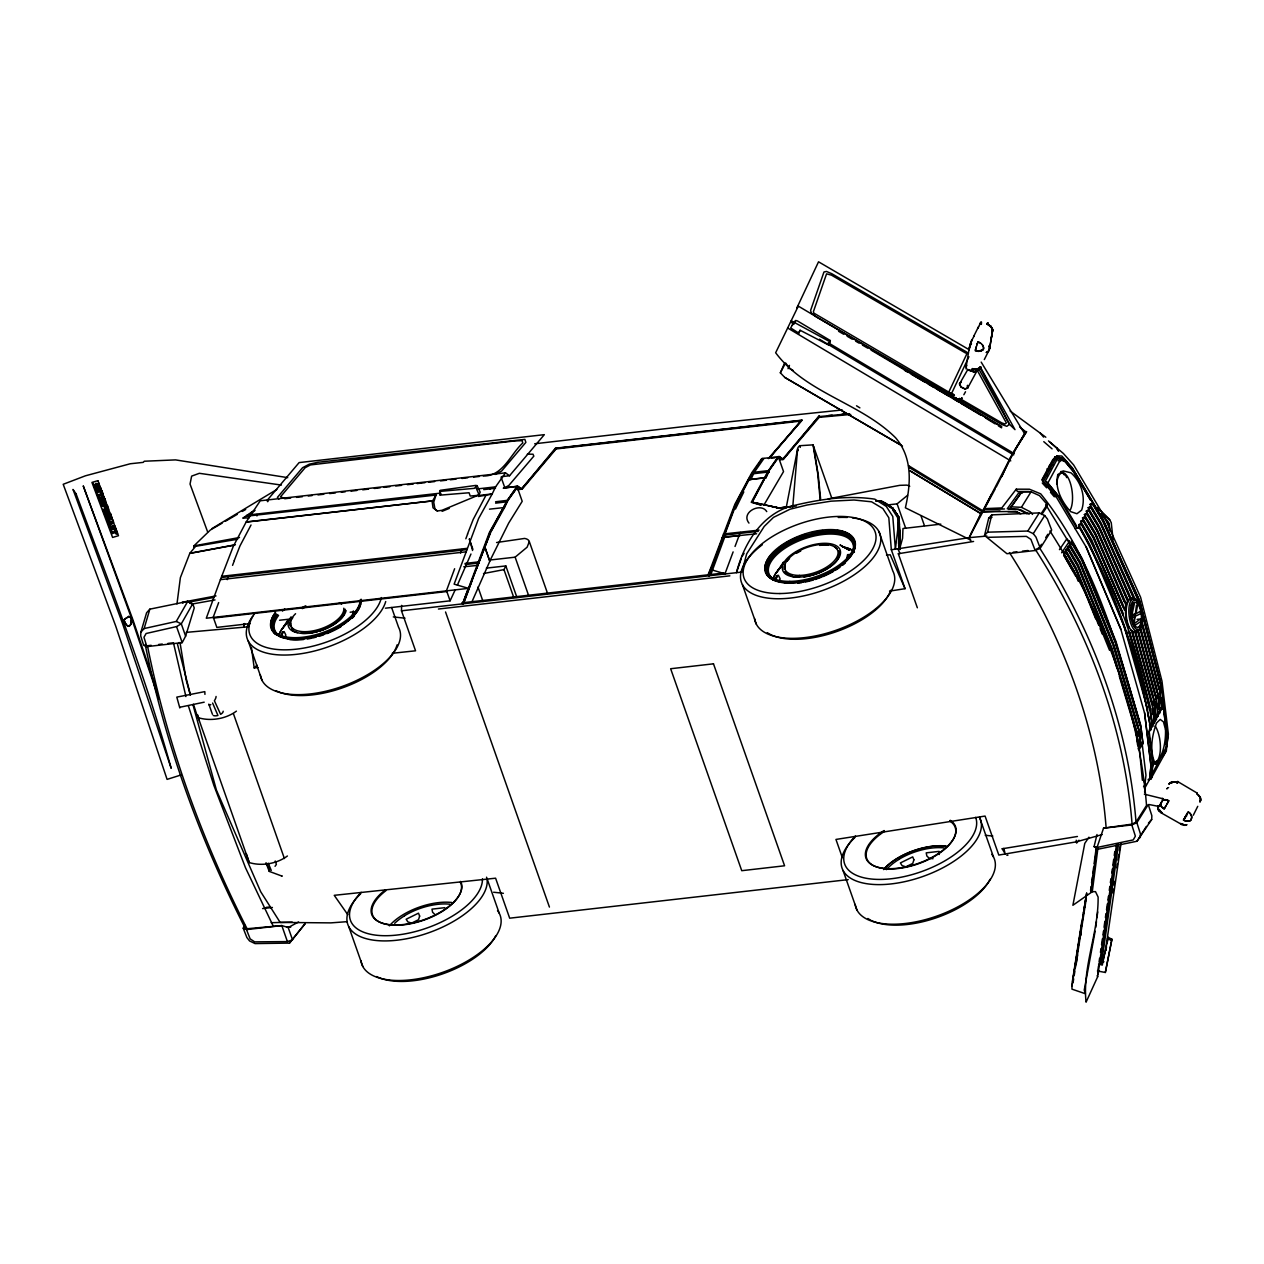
<?xml version="1.0" encoding="UTF-8"?>
<svg xmlns="http://www.w3.org/2000/svg" width="1264" height="1264" viewBox="0 0 1264 1264"><rect width="100%" height="100%" fill="white"/><g stroke="black" fill="none" stroke-linecap="round" stroke-linejoin="round"><path stroke-width="1.5" d="M988.069 323.947L987.895 322.968L988.053 324.311M898.593 545.4L899.731 537.8L899.083 517.497L892.621 508.081L881.529 501.16L875.889 500.781M99.714 486.103L99.698 487.082L94.863 488.283L94.389 487.051L96.364 486.561L93.899 485.771L93.394 483.401M93.899 485.771L93.915 484.791M94.389 487.051L94.405 486.071M94.863 488.283L94.863 487.304M101.389 490.511L101.373 491.475L96.522 492.676L95.274 488.362M93.378 484.381L96.001 485.139L96.032 483.18M98.134 489.974L97.17 491.19L96.38 488.094M96.364 486.561L96.364 485.581M96.522 492.676L96.538 491.712M97.028 484.507L97.281 487.683L97.344 485.092L98.94 485.044L99.698 487.082M97.17 491.19L97.028 488.789M97.233 483.796L98.355 484.08L97.281 486.34C97.644 481.126 96.238 485.961 95.084 484.633M103.158 495.172L101.957 496.436L101.483 495.188L97.834 496.104L97.375 493.892M97.407 488.062L98.118 490.953M97.834 496.104L97.834 495.125M99.888 489.531L99.113 490.701L98.418 486.845M104.833 498.569L104.817 500.528L99.967 501.729L99.493 500.497L101.468 500.007L99.003 499.217L98.513 495.883M99.872 490.511L99.113 487.477M98.955 483.085L98.94 485.044L96.601 485.897L97.107 485.25M99.003 499.217L99.034 497.258M99.113 490.701L99.113 489.721M99.493 500.497L99.508 499.517M99.967 501.729L99.982 500.749M101.373 491.475L100.14 487.225M97.36 494.872L101.009 493.971L100.551 491.743M101.009 493.971L101.041 492.012M104.817 500.528C105.054 493.703 98.671 501.002 101.136 496.626M101.468 500.007L101.452 497.953M103.142 496.152L101.752 491.443M101.957 496.436L101.957 495.456M102.194 498.285L102.384 501.129L102.147 498.806L104.043 498.49L104.059 496.531M108.435 508.033L108.404 509.992L103.553 511.193L103.111 508.997M102.131 498.932L103.364 499.533L103.395 497.589M103.553 511.193L103.569 510.214M104.659 506.896L104.896 509.518L103.095 509.961M104.896 509.518L104.912 508.539M109.083 518.746L106.144 518.003L105.734 514.89M106.982 507.054L106.95 509.013L105.876 509.281L105.907 507.322M106.144 518.003L106.176 516.044M112.022 517.482L111.99 519.425L107.14 520.626L106.729 517.529M107.14 520.626L107.156 519.646M107.472 511.462L107.503 509.518C108.925 513.642 110.853 516.992 106.381 513.295M113.397 521.116L113.381 523.075L109.099 525.761L107.487 519.504M107.661 506.011L108.404 509.992M107.946 522.743L107.961 521.763M111.99 519.425L111.564 518.287L108.309 517.466L108.341 515.507M108.625 524.513L108.625 523.533M109.099 525.761L109.099 524.781M115.593 527.894L115.577 528.873L110.726 530.074L110.268 528.858L112.227 528.368L109.778 527.562L109.257 525.208M106.713 519.488L109.368 518.825L109.383 517.845M109.778 527.562L109.794 526.598M110.268 528.858L110.268 527.878M110.995 516.802L110.584 513.69L110.995 516.802L108.309 517.466M110.726 530.074L110.742 529.095M111.564 518.287L111.58 516.328M115.703 531.638L115.688 532.602L112.038 533.519L111.58 531.307M110.6 522.727L110.3 523.596L111.88 521.59M112.038 533.519L112.054 532.539M112.196 527.278L111.785 527.91M113.381 523.075L112.891 519.788M112.97 525.666L113.16 529.474L113.223 526.898L114.803 526.835L115.577 528.873M112.938 527.104L114.803 526.835L113.728 525.634L112.227 525.95L111.88 526.93L112.512 525.777L114.234 525.871L113.144 528.131L113.175 526.187M111.564 532.286L115.214 531.386L114.755 529.158M114.819 525.856L114.803 526.835L114.234 525.871M115.214 531.386L115.229 530.406M115.688 532.602L116.162 533.85L117.362 533.566L115.956 528.858M116.162 533.85L116.177 532.871M117.362 533.566L117.362 532.586M979.189 369.246L980.011 368.266A6.683 5.309 25.8 0 0 980.58 366.765A6.683 3.95 9.4 0 1 979.379 368.029A6.683 3.95 9.5 0 1 972.379 368.63L972.19 370.921M392.219 653.283L415.556 650.802L401.478 610.812L401.652 605.377M1097.421 970.957L1105.336 972.474L1111.925 939.231L1108.133 937.335L1102.287 965.096L1098.558 964.021M105.876 509.281C109.857 504.652 101.957 509.661 105.639 507.006M953.325 395.063L953.498 394.178L953.799 396.248L953.34 394.573M1140.286 837.621L1140.428 833.861L1136.873 822.674L1148.281 804.536L1151.852 815.722L1151.694 819.483L1137.015 841.239L1099.111 848.997L1094.071 846.627L1097.01 834.509M140.873 632.174L140.715 635.934L143.638 645.272L146.877 646.615L182.221 642.602L185.618 636.14L194.245 608.016L192.744 603.765L187.72 601.395L149.847 609.153L146.592 612.771L140.873 632.174L144.128 628.556L149.847 609.153M899.352 533.692L899.083 517.497L892.621 508.081L881.466 501.192L876.3 500.828M96.001 485.139C95.874 482.09 100.425 485.692 98.355 484.08M1029.18 514.116L1020.396 509.661L1009.351 509.155L1021.802 491.933L1031.029 491.822L1039.482 495.63L1047.224 504.494L1047.098 506.532L1041.789 514.527M244.015 623.831L243.747 627.339L244.631 623.547M898.483 543.457L899.541 530.058L899.731 537.8M792.733 507.117L797.631 448.736A7.821 3.681 -19.4 0 1 799.685 445.718L813.021 444.865L831.823 498.285M983.376 509.882L1010.742 457.22L1025.72 431.814L1019.59 426.869M983.06 510.925L908.579 465.689L909.448 467.664L982.444 511.952L991.798 493.813M1135.277 599.499L1101.086 522.885L1090.042 504.368L1092.191 503.072L1103.393 521.811L1139.859 603.781L1161.711 687.49L1167.636 738.192L1166.324 750.895L1150.635 779.351L1152.736 765.447L1148.707 732.14L1149.956 728.269L1149.513 724.588M1152.104 769.223L1152.8 761.939L1151.978 777.36L1150.998 777.755M478.424 496.483L492.123 494.098L495.599 486.845L505.458 472.847L509.55 475.738L544.326 434.658L299.11 462.592L266.83 500.734M468.312 588.36L462.498 604.129L489.452 532.334L503.325 507.701L504.494 507.622L508.017 500.37L517.987 486.356L522.095 489.247L556.192 448.846L555.544 448.025L521.321 489.231L517.45 489.674M761.307 504.968L752.254 502.187L765.147 477.681L748.493 479.577L735.632 504.052L709.151 576.036L708.045 575.104L734.905 504.225L751.875 472.594L761.734 458.595L779.082 456.541L783.19 459.432L819.909 416.52L849.313 413.755M748.493 479.577L762.461 458.421L748.399 479.83M760.628 505.047L751.243 502.298L768.449 470.571L778.276 456.636L782.369 459.527L819.404 415.682L783.19 459.432L779.635 459.827M1148.107 779.461L1149.655 778.94L1150.777 767.564M1165.945 751.243L1166.783 736.359L1163.386 706.702L1167.257 738.871L1165.945 751.243L1162.374 756.962M972.19 370.226L972.379 368.63L973.738 368.914M130.871 620.64L130.792 620.908M1142.387 780.346L1139.243 747.166M1141.945 741.921L1145.958 775.195L1144.489 788.657L1149.529 779.604L1150.998 766.142L1144.599 713.165L1120.915 629.551L1086.171 547.201M1144.615 792.086L1145.532 783.775L1143.715 781.01M988.985 345.941L989.459 348.927A6.683 5.309 26.5 0 1 987.879 351.582M966.407 366.386L966.549 365.075A7.363 1.059 -74.4 0 0 966.439 366.054M895.734 512.457L892.621 508.081L899.146 518.114L895.402 549.192L891.31 549.698L888.829 517.766L882.857 508.539L871.591 501.808L854.037 500.007L830.969 501.176L806.985 505.031L790.047 509.202L773.505 517.371L764.246 526.409L746.676 553.853L741.826 572.071L401.478 610.812M953.972 399.045L1001.783 426.805L798.295 306.109L775.654 352.751C805.974 393.373 860.12 402.6 895.512 437.692C912.734 457.647 910.854 483.733 905.387 507.796L970.689 540.076M1166.072 744.37L1166.53 740.641M1095.746 927.365L1096.488 921.567M1096.978 917.711L1097.705 911.913M176.976 603.923L180.373 577.648L189.837 553.269L235.404 544.752M1097.989 847.623L1092.27 891.72L1072.899 905.277L1084.781 843.388L1088.936 837.195M1096.962 848.191L1091.417 890.646L1092.27 891.72L1095.493 891.626L1098.1 897.029C1098.653 932.642 1082.253 966.691 1086.06 1002.194L1097.658 976.756L1116.507 844.289M1090.548 890.456L1091.053 886.617M1091.559 882.778L1092.333 877.011M1092.839 873.155L1093.613 867.404M1094.118 863.549L1096.157 848.176M1090.848 891.752L1096.773 847.259M1166.688 746.898L1168.394 734.131L1161.979 681.154L1140.602 597.287L1103.567 515.191L1073.61 464.899L1063.403 453.492L1050.021 442.179M1177.195 782.669A6.683 5.372 26.9 0 0 1175.504 782.053L1174.951 781.91A6.683 5.277 25.5 0 0 1170.669 782.542L1169.074 784.075A6.683 5.309 26.5 0 1 1177.669 782.906L1178.206 781.642L1176.847 782.748M1197.182 793.097L1177.432 781.405M1097.689 971.763L1098.511 965.949M1099.064 962.078L1099.617 958.207M1100.454 952.392L1101.007 948.506M1101.544 944.635L1102.382 938.82M1102.935 934.949L1103.488 931.062M1104.041 927.191L1104.862 921.377M1105.415 917.506L1105.968 913.619M1106.521 909.748L1107.343 903.934M1107.896 900.063L1108.449 896.176M1109.271 890.362L1109.824 886.491M1110.377 882.62L1110.93 878.749M1111.751 872.934L1112.304 869.047M1112.857 865.176L1113.695 859.362M1114.248 855.491L1114.785 851.604M1100.533 963.279L1117.36 845.063M1101.639 962.868L1118.545 844.052M1144.362 794.171L1163.275 798.864L1159.025 806.479L1149.15 804.536M1121.042 843.372L1105.573 950.07L1102.24 963.121M1116.855 867.847L1117.408 863.991M1117.976 860.136L1118.83 854.353M1119.383 850.498L1119.951 846.643M1151.583 774.69L1150.967 776.112M966.107 366.923L969.235 348.248M981.37 323.884L981.306 324.342A6.02 0.869 -74.4 0 0 980.469 322.826L980.627 322.525M989.696 348.185L992.572 330.805A6.683 3.966 8.2 0 0 992.651 329.809L992.588 329.462A6.683 3.918 10.7 0 0 991.908 328.198M1072.378 981.322L1081.731 921.898M1073.073 982.713L1073.673 978.857M1074.274 975.018L1074.89 971.179M1075.49 967.323L1086.329 898.293M1076.106 964.685L1077.623 954.968M1080.688 935.55L1081.305 931.663M1071.935 985.888L1086.661 893.158L1071.935 985.888L1071.983 989.159L1085.381 993.725L1084.243 990.075L1095.145 931.205M1157.824 805.847L1159.278 806.337L1162.09 801.534M1137.079 619.376L1140.428 618.997L1134.156 623.737L1136.494 604.998M1086.376 895.165L1083.485 912.655L1084.149 911.707M987.626 351.803A6.683 5.325 28.2 0 0 988.448 351.06L988.764 350.649A6.683 5.293 24.8 0 0 989.364 349.338L992.651 330.425M1112.841 892.921L1113.473 889.066M1114.121 885.195L1114.753 881.34M991.181 338.673L990.944 340.048L992.43 331.168A6.683 5.309 26.5 0 0 986.931 324.074L987.2 323.6A6.636 1.264 -81.4 0 1 987.547 323.063L987.8 322.952M1105.874 950.496L1106.521 946.736M1107.169 942.976L1108.133 937.335M1111.925 939.231L1105.336 972.474M285.395 637.182L285.806 634.891L284.116 631.573L281.998 632.743L281.193 635.46M779.619 580.887L780.03 578.596L778.355 575.278L776.238 576.447L775.432 579.165M1014.028 453.808L1014.708 450.095L1026.605 431.545L1010.568 457.252L1001.831 476.591M1133.208 624.242L1134.772 616.279L1131.217 618.586L1130.569 616.753L1133.381 602.675M786.145 507.954L797.616 448.894L798.216 450.584M204.199 702.184L179.962 707.224M1134.645 602.517L1131.58 616.437L1135.025 614.13L1135.704 616.058L1140.476 613.767L1140.096 611.428L1136.004 613.798L1137.853 603.781L1136.936 602.407M1161 803.651L1161.079 806.227M204.942 694.378L204.8 691.629L176.802 697.112L179.82 707.966M975.492 350.065C976.282 352.308 982.76 351.645 983.582 348.58A6.683 5.261 28 0 0 983.455 347.063M503.783 507.796L507.449 500.528L517.987 486.356M977.767 342.497L978.036 341.912A6.683 5.309 26.5 0 1 983.534 349.006A6.683 3.95 9.5 0 1 975.334 350.871A6.683 0.964 -74.4 0 1 975.824 348.548L977.325 343.618A6.683 0.964 -74.4 0 1 978.036 341.912L980.516 343.065M1157.856 805.737L1158.788 806.558L1160.352 805.01A6.683 4.061 31.9 0 0 1162.295 807.538L1164.144 808.897L1166.972 804.094M782.858 564.25L783.443 562.117L776.918 572.055L781.705 565.561M984.545 535.462L988.717 518.161L991.766 514.875L1039.245 512.9L1044.696 515.538L1047.398 518.967L1051.68 530.074L1040.256 548.213L1035.2 550.504L1006.934 553.711L984.545 535.462L987.579 532.176L991.766 514.875M975.824 348.548L976.314 346.652M1161.3 803.051L1160.352 805.01M1186.327 816.607L1187.07 813.811L1184.494 818.329M899.747 548.56L902.575 538.243L902.97 528.526L940.811 524.133M970.136 345.325L970.752 343.334L969.156 349.385A7.363 1.059 -74.4 0 1 969.899 346.162L970.341 344.645A7.363 1.059 -74.4 0 1 972.032 340.111L971.842 340.522M248.866 517.924L243.083 518.05L246.606 516.186L435.985 495.046L433.742 502.156L434.974 509.123L437.391 510.956M1150.572 728.712L1152.705 726.326C1141.06 655.51 1115.954 586.038 1080.91 523.407L1078.761 524.702C1113.805 587.713 1139.322 657.422 1150.572 728.712L1151.393 726.121M1132.702 631.937L1151.946 702.215L1154.301 721.839L1155.122 719.263M1156.165 718.41L1157.397 714.523L1158.298 716.04L1156.165 718.41L1153.811 698.802L1135.83 632.3M1138.422 630.752L1155.675 695.374L1158.029 714.982L1158.851 712.39M1142.103 621.951L1159.404 688.548L1161.758 708.109L1162.58 705.517M1152.436 725.283L1153.684 721.396L1154.569 722.897L1152.436 725.283L1150.082 705.628L1129.542 631.589M1178.206 781.658L1177.211 782.653M830.337 340.569L828.647 345.04L800.207 330.299L798.595 332.985L790.695 327.976L793.508 322.873L795.767 320.519L797.41 320.914L830.337 340.569L828.647 345.04M961.351 382.123L959.487 383.719L961.035 387.037L964.906 388.901L967.513 388.222L967.513 385.315L967.687 388.016L964.906 388.901L961.035 387.037L959.455 384.003L967.402 370.241M1094.071 846.627L1097.026 847.48L1103.535 828.173L1132.086 824.112L1136.02 822.09L1146.527 805.421C1138.738 707.429 1102.824 613.34 1049.91 530.959M735.032 546.459L740.277 532.46M741.336 558.435L736.438 572.687C743.516 545.005 760.185 516.502 788.61 506.817C816.655 499.754 845.948 494.809 874.83 499.169L886.333 506.453L892.779 516.47L895.402 549.192L969.298 537.627L986.947 536.047M976.882 344.819L977.277 343.713M281.777 635.492L283.089 631.716L281.777 635.429M776.017 579.196L777.328 575.42L776.001 579.133M1139.385 740.088L1140.081 745.713L1138.88 749.141L1136.573 730.924L1111.672 647.294L1078.018 564.566L1067.796 547.233L1071.84 541.324L1082.142 558.641L1115.938 641.338L1140.697 724.983L1142.909 743.216L1138.88 749.141L1140.95 746.629L1138.832 729.834L1113.853 646.188L1080.262 563.428L1069.96 546.538L1067.796 547.233L1063.751 553.126L1073.879 570.475L1078.255 581.266M819.736 416.551L819.467 417.31L850.688 414.45M756.615 533.771L722.882 537.295L711.111 569.701L725.457 573.919M289.488 943.102L305.288 923.447L289.488 943.102L255.028 943.592L249.577 940.953L246.875 937.525L243.241 928.266L244.521 924.758M722.502 537.563L723.64 537.658L736.122 504.241L748.999 479.862M466.226 551.831L220.41 579.655L206.285 618.222L468.47 588.36L454.124 584.142L478.629 518.477L492.123 494.098M463.288 603.781L490.242 531.986L507.322 500.354L517.229 486.34L522.095 489.247M435.985 495.046L432.62 500.876L246.196 521.937L233.255 546.427L220.41 579.655M504.494 507.622L490.827 532.033L463.066 603.007M710.573 575.278L725.852 533.977M463.635 603.418L472.42 579.655M218.656 602.58L213.237 617.164L216.839 627.402L250.161 623.594M227.267 579.655L228.594 576.068M232.56 565.356L234.377 560.552M454.629 568.737L446.508 590.604L450.11 600.827L385.425 608.189M460.538 553.063L461.866 549.492M465.831 538.78L467.648 533.977M724.999 573.761L733.12 551.894M490.416 532.302L476.244 569.211M1151.915 774.39L1165.55 748.572M735.443 509.092L743.785 491.933M798.564 333.886L799.97 330.236M234.235 560.568L239.97 545.922L251.03 524.987M281.461 875.731L282.22 876.189L269.248 871.386L269.706 870.217L266.578 863.517M467.506 533.993L473.242 519.362L486.15 494.919M1097.784 974.007L1099.064 970.736M472.562 550.519L469.45 539.08M1178.032 782.132L1178.143 781.626M1157.808 807.096L1157.95 806.764A6.02 3.65 31.9 0 0 1161.521 813.052L1181.524 824.381M1184.431 819.23L1185.553 816.528M106.16 506.927L107.314 507.401L105.686 508.665M788.025 368.709L789.463 365.375M902.496 446.066L784.77 377.43L780.346 372.801L784.502 363.368M470.966 554.011L457.41 585.058M450.11 600.827L454.977 590.304M471.772 602.201L489.847 561.184L484.918 547.217L489.705 561.2L508.681 523.091L522.206 501.334L516.929 486.308L503.309 488.236M708.045 575.104L714.982 560.268M967.244 353.004L948.616 392.425L951.429 393.768L968.935 356.701M979.505 369.009L980.564 366.765A6.683 5.309 26.5 0 1 977.325 370.305M971.416 341.011L973.991 336.192M969.298 537.627L981.938 511.794L1015.829 511.446L1020.854 513.784M439.651 491.427L440.204 490.321L475.785 485.408L477.081 485.645L480.209 492.17L478.993 494.603L476.496 495.504L470.224 496.025L469.07 492.755L440.141 495.14L439.651 491.427L474.316 488.346L477.081 485.645M440.141 495.14L440.836 493.734M792.291 325.29L795.767 320.519M973.643 336.477L978.541 326.665M977.894 328.371L980.469 322.826M984.308 359.576L988.938 350.397M1167.099 803.872L1168.773 800.744L1165.993 799.954M1193.311 815.233L1197.751 806.321M513.753 597.43L503.973 569.622L505.837 565.924L486.371 568.121M971.068 533.692L995.258 488.852M104.596 505.821L107.519 505.695M1168.584 801.107L1168.773 800.744A6.683 5.309 26.6 0 0 1163.038 799.859L1162.501 800.807M996.127 487.161L1014.755 450.253L1025.641 431.956M102.163 498.743L104.043 498.49L102.558 497.226L101.104 498.585M764.025 504.873L783.538 471.583L778.324 456.762L768.623 470.998L752.649 500.781M970.815 344.882L971.463 343.634M1187.544 812.926L1188.555 812.12A6.683 5.23 27.1 0 1 1189.945 813.258L1190.34 813.747A6.683 5.372 25.5 0 1 1191.32 815.359A6.683 5.325 25.4 0 1 1191.715 817.603L1190.767 820.194A6.636 4.124 40 0 1 1190.009 820.778L1187.022 821.252L1190.024 820.794A6.683 4.061 31.9 0 0 1191.083 819.688A6.683 5.309 26.5 0 0 1188.097 811.851L1183.483 820.004L1184.352 820.447A6.636 4.645 35.1 0 0 1185.727 821L1186.912 821.237L1185.727 820.968A6.683 4.061 31.9 0 1 1183.483 820.004L1184.415 818.456M980.027 324.09L979.837 324.453A7.363 1.059 -74.4 0 1 980.959 323.331L981.069 323.774A7.363 1.059 -74.4 0 1 981.085 324.358M1168.442 801.392L1167.415 803.319M491.333 530.564L507.259 500.639L517.023 486.593M780.346 372.801L785.576 362.958L789.7 368.582L793.128 370.478M1042.026 479.577L1052.754 459.701L1057.194 455.798L1061.902 456.051L1072.22 467.68L1102.224 517.877L1139.275 599.926L1160.652 683.84M189.837 553.269L195.651 546.301L237.616 539.238M963.847 394.731L965.522 391.761M980.564 366.765L980.453 366.971A6.683 3.982 10.4 0 1 979.537 367.903L979.3 368.077A6.683 3.918 8.7 0 1 975.065 369.009M267.715 501.713L268.363 500.544M144.128 628.556L176.265 621.446L187.72 601.395M246.196 521.937L260.242 500.781L505.458 472.847M783.364 459.401L779.24 456.509L769.097 470.556L765.763 477.792L764.357 477.729M749.125 479.656L765.937 477.745L769.27 470.524L752.601 472.42M1162.769 800.333C1164.713 798.232 1160.352 797.426 1163.054 799.875M750.784 479.767L754.166 472.452L763.946 458.437M967.813 387.795L977.593 369.704L973.928 371.663L968.145 369.562M1165.866 806.021L1164.76 807.886M1167.02 788.625L1166.846 788.926A6.02 3.65 31.9 0 1 1167.257 788.341M1164.76 807.917L1164.144 808.897L1161.379 806.606M1009.351 509.155L1011.358 506.848L1021.438 507.322L1031.029 491.822M250.351 516.091L246.606 516.186L255.059 510.387M987.579 532.176L1027.822 531.038L1039.245 512.9M1040.256 548.213L1035.974 537.105L1033.288 533.661L1044.696 515.538M1132.086 824.112C1124.296 726.121 1088.383 632.032 1035.469 549.666L1039.403 547.644L1041.504 544.294M1045.707 537.627L1047.809 534.293M1137.015 841.239L1146.369 826.403M741.952 556.65L744.085 553.348M353.335 610.923L352.419 615.015M1041.173 513.626L1047.224 504.494M1143.525 786.808L1145.532 783.775M1059.453 549.65L1066.816 538.875L1071.588 544.12M1061.618 552.779L1069.707 540.976M979.869 368.503L977.135 370.573M275.046 866.314L276.389 864.386L275.22 861.005M959.645 383.213L961.003 382.202M1011.358 506.848L1021.802 491.933M977.025 370.7L976.661 371M1169.39 783.633L1169.074 784.075A6.683 4.061 31.9 0 1 1170.211 782.937L1172.55 782.479L1170.259 782.922A6.636 3.887 24 0 0 1169.39 783.569M287.813 620.071L282.678 628.334L288.634 620.545M1139.022 720.354C1116.254 641.527 1093.044 558.72 1040.714 493.845L1029.417 489.215L1016.256 489.168L1001.799 507.923L983.645 508.681M798.295 306.109L796.92 307.831L818.535 261.806L969.346 349.812M1142.972 743.659L1140.886 746.171L1138.627 727.953L1113.805 644.308L1080.072 561.595L1069.818 544.278L1071.998 543.583L1072.852 544.5L1082.316 560.473L1115.986 643.218L1140.886 726.863L1142.972 743.659L1142.103 742.742M1078.982 840.228L1076.628 843.072L1076.233 840.212M769.033 458.374L801.313 420.233L556.113 448.151L521.337 489.231L517.229 486.34L503.562 487.983M105.718 508.444L106.95 509.013M769.255 458.326L802.229 419.932L768.322 458.595M556.571 448.309L556.018 448.957L800.396 421.133M104.738 505.584L105.67 505.047M1141.234 620.545L1159.846 690.902L1162.027 709.167L1159.894 711.537L1157.54 691.961L1140.017 625.411M1161.758 708.109L1163.891 705.739M1158.029 714.982L1160.162 712.596L1157.982 694.315L1139.654 625.901M1154.301 721.839L1156.434 719.469L1154.253 701.157L1134.946 630.878M1148.707 732.14L1150.84 729.77C1139.006 659.255 1113.805 589.277 1079.029 526.804L1076.881 528.099L1058.047 496.483L1045.265 481.331L1056.815 459.954L1059.627 457.647L1063.182 457.9L1072.978 469.276L1102.951 519.472L1139.812 601.38L1161.268 685.12L1163.386 702.721M1148.439 823.117L1151.694 819.483M251.425 647.358L254.19 667.945L256.94 665.148M193.929 547.328L193.898 545.89L210.345 530.011L222.116 523.17M130.824 623.847L132.135 621.019A6.099 5.246 6.5 0 0 130.761 617.622L128.517 616.216M199.254 720.038L197.295 714.46L198.258 717.699C210.74 721.507 225.987 718.916 236.415 711.126M198.258 717.699L249.245 862.569C261.743 866.377 276.974 863.786 287.402 855.997M1057.194 455.798L1053.923 458.532L1042.105 480.415L1056.23 496.91L1075.285 528.779M489.737 560.047L515.127 557.171L527.12 547.186L529.316 541.592A14.315 6.747 -19.4 0 0 524.607 538.432L496.578 542.525M887.344 504.968L897.108 503.862L907.505 495.346M1058.158 460.918L1060.559 458.958L1063.15 459.195L1072.599 469.987L1090.785 500.449L1073.847 472.388L1063.15 459.195M1064.478 461.455L1061.539 460.175L1059.137 462.134L1047.824 483.085L1059.848 497.858L1046.845 481.868M987.69 322.984L987.563 323.078A6.683 0.964 -74.4 0 0 986.931 324.074L991.308 327.044L992.43 331.168A6.683 3.95 9.5 0 0 991.513 327.708A6.683 3.903 10.1 0 1 991.956 328.198M1148.36 780.504L1149.529 779.604M982.871 349.875L979.948 350.586M243.083 518.05L254.143 510.403M1133.855 626.075L1140.902 621.43M1131.564 599.373L1099.222 526.298L1088.162 507.749L1090.311 506.453L1101.529 525.224L1134.566 600.1M1127.883 599.262L1097.357 529.711L1086.282 511.146L1088.43 509.85L1099.664 528.636L1130.885 599.989M1125.766 602.707L1095.493 533.124L1084.401 514.543L1086.55 513.231L1097.8 532.049L1128.009 601.648M1124.439 607.937L1093.629 536.536L1082.521 517.924L1084.67 516.628L1095.935 535.462L1125.908 605.093M1123.08 613.166L1091.748 539.949L1080.641 521.321L1082.79 520.01L1094.071 538.875L1124.565 610.322M211.925 528.605L276.863 489.452M193.898 545.89L239.496 537.5M146.877 646.615L143.97 637.277L146.118 633.501L176.533 626.596L181.289 623.831L192.744 603.765L189.663 603.276M225.482 521.21L237.253 514.353M242.309 511.43L245.674 509.471M190.627 553.284L234.282 545.132M503.688 488.22L508.792 485.502L533.835 456.13L532.997 454.203L527.309 454.187M244.805 927.413L247.065 928.74L281.825 925.58L288.192 927.507L298.588 921.977M495.219 474.442L501.603 471.077L525.887 442.368L524.876 439.382L318.054 462.261L309.364 464.157L302.57 467.696L277.401 497.416L278.886 499.217M1135.973 612.187L1136.225 610.954M1103.535 828.173L1131.817 824.95L1136.873 822.674M442.1 511.32L449.289 508.381M1063.182 457.9L1057.842 457.615L1054.887 460.064L1043.258 481.6L1046.244 485.186L1047.967 484.57M243.241 928.266L246.496 929.609L250.13 938.868L254.664 941.87L287.402 941.585L292.521 939.816L288.192 927.507M105.939 508.239L106.824 508.665M1109.523 650.265L1075.948 567.52L1065.773 550.172L1067.938 549.492L1068.807 550.409L1078.192 566.383L1111.72 649.159L1136.778 732.804L1138.927 749.599L1138.058 748.667M1066.784 553.348L1065.915 552.447L1063.751 553.126L1066.784 553.348L1076.138 569.353L1098.685 625.143M976.029 371.332L975.081 371.6A4.582 2.955 16.4 0 1 973.88 371.663L968.224 369.799M181.052 774.974L167.085 779.382L115.672 625.964L63.2 484.286L85.431 475.801L130.255 463.762L143.211 462.371L144.286 461.234L175.538 459.891L287.75 477.65M476.97 565.751L478.234 565.387M988.717 518.161L992.05 517.229M1102.161 834.572L1076.375 841.84L998.813 855.064L985.083 816.07L835.946 839.438L842.345 857.608M1185.901 825.202L1184.036 825.266M95.258 489.342L96.364 489.073M99.098 488.457L100.14 488.204M97.186 489.231L98.387 488.805M100.535 492.723L101.736 492.423M105.702 516.85L110.553 515.649M114.74 530.137L115.94 529.837M477.839 562.211L479.119 561.911M476.607 565.577L477.887 565.292M1097.026 847.48L1133.239 839.912L1135.372 836.152L1131.817 824.95M477.839 563.381L479.135 563.128M483.512 573.54L503.973 569.622M216.002 595.913L182.19 602.264L182.996 603.228M188.763 602.138L213.711 597.461M191.654 604.129L215.038 599.926M1006.887 855.349L1007.945 855.159M917.348 607.779L898.325 553.727L973.58 541.45M1002.194 848.776L1003.869 848.492L1005.149 853.8L1002.194 848.776L1077.434 836.484M898.325 553.727L900 553.458L898.025 549.208M1149.655 778.94L1151.488 778.64M889.54 591.125L905.04 588.692L891.31 549.698M1162.848 800.175L1166.909 799.954M97.407 485.092L98.26 486.087M752.254 502.187L778.956 507.986L792.007 506.532M786.524 507.148L781.484 507.733M534.688 443.775L686.968 426.221L842.235 409.978M495.599 501.761L507.322 500.354M495.614 503.151L507.338 501.745M489.516 509.155L503.988 507.575M778.782 508.017L796.209 506.027M724.114 535.146L758.258 531.37M800.776 420.501L556.286 448.341M464.978 563.46L478.629 561.864M465.215 564.597L478.629 563.033M463.746 566.793L477.76 565.387M290.72 498.032L284.89 498.711L280.561 496.736L305.161 467.68L310.438 464.931L514.622 440.946L522.032 440.662L522.806 442.969C510.356 454.297 503.056 476.354 483.275 476.007M296.55 497.368L302.396 496.705M308.226 496.025L312.113 495.583M317.943 494.919L323.789 494.256M329.62 493.576L335.45 492.913M341.296 492.249L345.183 491.807M351.013 491.143L356.843 490.464M362.689 489.8L368.519 489.136M374.349 488.457L380.195 487.793M384.082 487.351L389.912 486.687M395.758 486.024L401.589 485.344M407.419 484.681L413.249 484.017M417.152 483.575L424.925 482.674M428.812 482.232L434.658 481.568M440.488 480.905L446.318 480.225M450.205 479.783L456.051 479.119M461.881 478.456L467.712 477.776M473.558 477.113L479.388 476.449M501.713 476.639L509.55 475.738M250.319 514.78L440.662 493.102M477.95 488.868L495.599 486.845M483.717 489.61L495.456 488.267M771.356 458.232L774.943 457.821M491.506 494.003L477.207 495.646L442.037 510.277L437.249 511.019L433.015 507.812L432.004 500.781M246.986 522.016L432.62 500.876M752.459 473.842L769.302 471.914M221.627 576.305L467.095 548.355M221.627 577.474L467.127 549.571M724.098 533.914L759.111 530.106M213.553 618.08L446.84 591.52M279.565 620.245L289.361 619.139M350.144 612.218L356.021 611.539M248.66 626.77L186.187 632.379M461.802 602.849L723.909 573.003M438.434 609.027L729.865 575.831M151.159 645.319L147.446 645.746A1276.024 1012.338 26.5 0 0 247.065 928.74M158.6 644.482L162.313 644.055M167.875 643.423L173.452 642.791L185.919 696.559M1013.191 552.194L1016.904 551.783M1022.465 551.136L1028.043 550.504M1131.659 614.478L1135.025 614.13M266.183 907.378L269.943 906.952M262.612 908.579L272.408 907.473M246.496 929.609L281.825 925.58L287.402 941.585M347.347 921.646L330.836 922.878L280.166 922.436L260.716 891.752L216.413 790.047L192.965 704.712M848.223 879.618L509.676 918.185L495.599 878.196L334.233 895.323L347.758 914.646M739.946 535.557L722.155 537.469M254.19 667.945L258.077 667.518M828.252 415.572L832.17 415.192M841.982 414.276L845.916 413.913M250.841 513.295L252.437 513.152L251.504 512.22M246.606 516.186L248.218 516.044L247.302 515.143L253.069 515.064M822.248 543.994L829.848 543.962M444.865 907.678L431.972 909.132L432.588 912.245L435.116 914.694M1004.517 508.95L983.55 509.834M1000.045 511.067L981.765 511.841L969.125 537.674L970.768 540.629M768.322 471.993L769.128 471.962M886.459 554.975L890.251 554.817L905.04 588.692M106.018 504.984L107.345 505.458M985.241 835.314L992.809 836.041M271.191 922.704L292.237 922.104M286.944 927.176L290.767 927.065M987.848 537.326L1026.384 536.378L1030.918 539.396L1035.2 550.504M178.714 642.681L182.221 642.602L176.533 626.596M723.403 535.32L724.509 535.288M1022.45 493.039L1018.579 493.086L1007.234 508.807L1018.278 509.297L1027.047 513.769M102.574 498.522L103.364 499.533M1029.165 491.475L1017.378 491.522L1016.256 489.168M109.968 522.727L111.864 522.743M247.302 515.143L251.157 515.206M723.371 534.087L724.493 534.119M1007.977 511.651L1016.683 511.967L1019.606 513.5M876.979 500.734C886.949 500.813 894.707 509.992 898.988 518.161L900.031 548.608L898.988 548.813L898.988 518.161L899.131 548.797L897.661 517.624L892.558 509.74M107.456 521.463L112.875 521.748M1090.042 504.368L1093.076 504.541M1088.162 507.749L1091.195 507.938M1086.282 511.146L1089.315 511.32M1084.401 514.543L1087.435 514.717M1082.521 517.924L1085.555 518.114M1080.641 521.321L1083.675 521.495M1078.761 524.702L1081.794 524.892M1076.881 528.099L1079.914 528.273M1055.709 457.252L1059.627 457.505M107.851 511.446C111.516 511.73 108.672 517.197 106.666 513.658M875.731 500.828L880.85 500.907L891.531 508.16M1069.818 544.278L1072.852 544.5M1067.796 547.233L1070.829 547.454M1065.773 550.172L1068.807 550.409M764.973 477.729L765.937 477.745M933.022 858.714L929.34 858.398L926.828 855.949L926.212 852.852L939.089 851.383L939.184 854.543M493.608 892.242L503.388 893.3M393.294 616.911L405.033 618.207M269.248 871.386L265.977 862.791M1165.376 799.67L1166.625 799.875M976.709 350.823L979.568 351.202M281.43 485.076L199.349 473.305L191.638 476.117L190.042 484.065L207.628 531.891M850.34 554.501L847.575 554.643L846.659 558.72M98.481 497.826L100.109 498.079M109.257 526.187L111.88 526.93L110.884 526.424M974.56 371.663L972.221 371.126M1164.792 750.595L1166.324 750.895M957.907 399.14L960.909 399.329A4.677 2.307 27.8 0 1 959.945 399.487M1181.777 823.859L1183.104 824.144M772.699 506.643L778.956 508.033L769.476 505.932M973.928 371.663L972.348 371.395A6.683 0.964 -74.4 0 1 972.19 370.21M755.809 502.882L778.956 508.033M973.09 371.569L968.824 370.336M980.785 323.205L981.085 324.421M1100.201 960.687L1103.946 961.778M1107.422 938.741L1111.388 940.321M176.265 621.446L181.289 623.831L185.618 636.14M1027.822 531.038L1033.288 533.661M1021.438 507.322L1030.239 511.794L1032.546 514.432M829.784 341.675L794.708 322.636M784.77 377.43L900.805 445.039M838.601 331.294L843.72 334.265M847.133 336.224L852.252 339.194M855.665 341.169L859.078 343.144M862.49 345.119L867.61 348.074M871.022 350.049L933.717 387.179M967.039 352.245L831.696 273.656L826.498 271.46L823.97 271.965L810.572 310.502L811.409 313.045L816.26 316.869L952.377 395.837M965.775 353.146L831.443 275.141L826.561 273.846L813.384 311.718L813.858 313.109L954.431 395.411M959.502 398.35L1001.846 422.919L1005.006 424.025L1006.381 422.966L977.151 370.162M959.171 399.787L1001.704 424.467L1006.855 426.316L1009.462 424.293L980.074 367.334M904.471 370.289L907.884 372.28M911.297 374.255L924.948 382.186M928.376 384.177L948.853 396.074M937.098 389.186L959.107 402.252M960.798 403.263L980.564 415.05M791.232 320.708L794.598 322.715M828.299 342.797L1013.681 453.27M790.679 322.083L794.061 324.105M819.404 339.21L1013.665 454.961M787.646 327.992L1010.758 460.886M910.08 470.872L981.338 513.911M910.68 471.188L981.291 513.8M985.509 418.005L995.179 423.898M998.386 425.873L1001.609 427.832M856.518 405.791L859.883 407.861M1161.063 812.61L1161.521 813.052M955.584 397.986L956.311 398.429L954.889 397.449M955.236 397.733L956.311 398.429M106.697 509.961L107.898 511.241L106.871 510.071M1010.094 410.99L1045.818 437.233M1021.201 428.496L1025.657 432.162M988.29 324.327L990.613 326.238M1198.367 795.009C1196.281 794.866 1198.019 791.722 1196.992 794.013A6.683 5.309 26.5 0 1 1199.978 801.85C1202.696 798.895 1195.965 791.864 1200.579 797.789M108.072 513.453C103.316 507.117 105.655 521.289 106.587 512.252L106.903 515.396C102.321 515.917 105.481 508.728 107.882 513.2M1043.78 441.673L1052.075 448.846M1048.488 440.915L1056.404 447.867L1058.142 450.774M1097.152 507.607L1109.697 519.788L1111.261 522.711L1113.094 539.696M1042.263 483.022L1046.671 487.825M1097.231 507.512L1109.697 519.788M1101.039 514.006L1108.876 523.043L1109.776 530.69M1140.081 745.713L1140.95 746.629M1161.237 812.057L1160.305 811.061A7.363 4.471 31.9 0 0 1162.248 812.894M1101.149 513.958L1107.659 520.973M1104.862 518.24L1109.192 524.355L1109.65 528.099M1045.707 504.605L1069.597 543.552M1046.244 485.186L1056.451 497.163M1050.495 492.312L1054.318 496.799M1040.351 433.189L1043.59 437.107M1060.559 458.958L1061.539 460.175M1158.962 810.903L1157.887 809.023M892.621 508.081L898.372 516.202M105.781 501.081L105.639 500.907M1159.846 810.429L1159.246 809.387M981.196 362.12L1024.788 434.042M1092.191 503.072L1102.461 520.341L1139.18 602.264L1160.779 685.973M1056.609 447.661L1058.616 451.011M1090.311 506.453L1100.596 523.754L1134.661 600.368M1088.43 509.85L1098.732 527.167L1130.174 598.472M1086.55 513.231L1096.868 530.58L1127.283 600.131M1084.67 516.628L1095.003 533.993L1124.407 601.79M1082.79 520.01L1093.139 537.405L1123.08 607.02M1080.91 523.407L1091.274 540.818L1123.269 615.821M1079.029 526.804L1089.41 544.231L1124.17 626.423L1147.728 709.894M1058.505 495.614L1076.612 526.014M1075.048 528.526L1086.424 547.454L1120.947 629.44M1161.126 707.666L1162.027 709.167M1155.549 717.968L1156.434 719.469M1151.82 724.825L1152.705 726.326M1149.956 728.269L1150.84 729.77M1072.946 545.179L1081.51 559.589L1115.211 642.27M1069.96 546.538L1079.44 562.543L1112.336 643.455M1039.403 547.644C1092.317 630.009 1128.231 724.098 1136.02 822.09M1009.478 552.621C1062.376 635.002 1098.29 729.091 1106.079 827.083M1067.938 549.492L1077.37 565.514L1110.93 648.227L1117.044 668.672M1065.915 552.447L1075.316 568.468L1095.698 618.823M1073.247 571.423L1063.893 555.386L1075.522 575.91M980.343 367.113L1014.992 429.649L1009.462 424.293L978.478 368.44M476.038 487.762L478.993 494.603M113.918 527.341L114.139 527.894M273.071 925.769L245.516 867.815L213.853 785.355L188.431 706.007M1097.136 975.65L1097.658 976.756M766.742 511.604C761.007 501.998 740.341 512.268 748.967 523.091M990.992 326.096L992.445 329.762M212.605 703.037L217.929 715.456A5.641 2.654 -19.4 0 1 213.189 715.392M268.237 863.201L271.254 870.39M1100.138 628.745L1102.319 634.149M100.772 487.857L101.404 489.531M101.768 490.479L103.174 494.192M113.144 528.131L112.891 527.278M549.429 907.078L445.544 611.981M1046.055 472.562L1047.366 476.307M921.124 516.218L924.395 525.524M897.108 503.862L905.624 528.068M878.875 531.433L892.811 571.028A73.375 34.57 -19.4 0 1 834.967 630.641A73.375 34.57 -19.4 0 1 754.576 618.523M993.457 856.897L979.505 817.302A73.375 34.57 -19.4 0 1 897.298 883.078A73.375 34.57 -19.4 0 1 854.906 837.463M799.67 445.718L800.27 447.409M742.442 584.679L756.378 624.274M843.072 870.548L857.008 910.143M529.316 541.592L547.581 593.48M501.05 477.065L504.81 487.714M515.127 557.171L528.826 596.087M505.837 565.924L516.929 597.445M469.307 539.096L472.91 549.319M391.619 607.526L398.587 627.323A73.375 34.57 -19.4 0 1 340.727 686.937A73.375 34.57 -19.4 0 1 260.337 674.818M486.545 877.2L499.217 913.193M248.202 640.974L262.138 680.569M348.832 926.844L362.784 966.439M233.429 713.686L284.416 858.556M212.399 714.223L208.844 704.127A5.641 1.849 -54.4 0 0 210.788 704.585M246.338 853.753L249.245 862.569M477.982 587.049L483.053 601.553M157.321 691.882L132.925 619.802L83.234 485.866L131.946 619.439L158.885 698.992M190.485 695.042L177.355 643.676M193.455 704.269L196.426 713.481M1119.272 676.098L1135.372 729.976M1115.749 644.134L1140.049 725.884L1139.559 722.218M1113.063 645.256L1137.979 728.854M1131.786 630.531L1152.389 704.569L1154.569 722.897M1128.436 630.562L1150.035 710.147M1132.117 632.806L1151.457 703.068M190.374 695.232L186.203 680.064L180.167 643.502M1134.74 631.257L1152.8 697.744M1137.553 629.346L1156.118 697.744L1158.298 716.04M1137.331 629.709L1155.185 696.227M1139.433 626.265L1157.05 692.814M1141.013 620.924L1158.914 689.386M813.605 446.555L818.235 474.837L820.605 498.869M813.021 444.865L817.65 473.147L820.21 500.418M1135.925 731.824L1136.399 735.569M1136.873 739.314L1137.584 744.938M1138.216 730.734L1138.911 736.343M1161 687.806L1161.442 691.455M1162.327 698.755L1162.991 704.238M1159.799 696.701L1160.241 700.351M1157.271 694.631L1157.713 698.297M1158.377 703.779L1159.041 709.262M1155.849 701.725L1156.513 707.208M1153.321 699.64L1153.985 705.138M1154.648 710.637L1155.328 716.135M1152.12 708.567L1152.784 714.065M1150.919 717.494L1151.599 722.992M1148.391 715.408L1148.834 719.074M1140.728 731.508L1141.408 737.117M1160.889 685.799L1161.584 691.661M1162.28 697.538L1162.991 703.4M1163.433 707.129L1164.334 714.571M1164.776 718.3L1165.661 725.741M1166.103 729.47L1167.004 736.928M1149.339 732.583L1153.195 764.609M1144.584 712.675L1150.967 765.652M899.083 517.497L899.399 524.765M899.146 518.114L900.205 548.576M490.163 487.904L490.211 489.358M256.892 514.48L256.94 515.949M1164.255 751.985L1164.286 753.628M899.541 530.058L899.921 549.556M1200.5 798.453L1200.516 800.665M244.805 927.413A1276.04 1012.338 26.5 0 1 145.186 644.435M1156.592 761.133A22.073 8.516 83.5 0 1 1154.143 764.135M1061.16 471.393A22.073 8.516 83.5 0 1 1066.8 477.634M1137.474 630.926A17.143 7.142 84.8 0 1 1126.24 614.794A17.143 7.142 84.8 0 1 1135.499 599.973M1130.427 632.743A17.143 7.142 84.8 0 1 1127.899 632.047M1141.834 621.777A16.416 6.336 83.5 0 1 1132.023 626.47A16.416 6.336 83.5 0 1 1131.264 600.116A16.416 6.336 83.5 0 1 1141.597 613.451M1134.171 631.542A16.416 6.336 83.5 0 1 1130.79 630.104M1129.163 627.813A16.416 6.336 83.5 0 1 1127.077 601.933M1128.357 599.958A16.416 6.336 83.5 0 1 1129.89 599.025M1060.796 472.23A21.267 8.2 83.5 0 1 1062.55 473.115M1063.403 473.889A21.267 8.2 83.5 0 1 1064.256 474.853M1155.533 761.528A21.267 8.2 83.5 0 1 1153.511 763.582M1056.657 483.922A20.129 7.758 83.5 0 1 1068.254 478.013A20.129 7.758 83.5 0 1 1070.403 509.692M1155.138 725.947A20.129 7.758 83.5 0 1 1160.399 747.846A20.129 7.758 83.5 0 1 1154.727 762.492M1054.84 456.778A10.539 7.742 35.2 0 1 1057.241 458.105M1048.915 470.492A9.749 7.173 35.2 0 1 1046.971 468.865M1054.697 457.347A9.749 7.173 35.2 0 1 1056.925 458.579M1051.269 468.849A2.749 2.022 35.2 0 1 1049.294 465.768M1049.878 464.899A2.749 2.022 35.2 0 1 1053.449 465.61M827.73 499.375A241.392 113.713 -19.4 0 0 830.195 498.474L899.778 485.329L906.572 485.123A14.315 6.747 -19.4 0 1 909.732 486.277M838.664 550.646A28.93 13.62 -19.4 0 1 824.239 570.522M822.785 571.265A28.93 13.62 -19.4 0 1 803.904 576.905M795.309 576.984A28.93 13.62 -19.4 0 1 791.706 576.289M786.398 573.587A28.93 13.62 -19.4 0 1 784.865 571.628M784.154 569.369A28.93 13.62 -19.4 0 1 785.244 564.155M787.014 561.374A28.93 13.62 -19.4 0 1 789.526 558.593M796.494 553.316A28.93 13.62 -19.4 0 1 800.744 551.009M819.625 545.384A28.93 13.62 -19.4 0 1 828.22 545.29M834.825 547.122A28.93 13.62 -19.4 0 1 837.131 548.687M771.846 577.932A44.556 20.998 -19.4 0 1 807.08 537.911A44.556 20.998 -19.4 0 1 852.394 552.7M772.936 579.923A44.556 20.998 -19.4 0 1 777.139 571.486M778.308 570.048A44.556 20.998 -19.4 0 1 781.026 567.188M842.551 546.98A44.556 20.998 -19.4 0 1 854.338 551.957M777.55 581.045A45.235 21.314 -19.4 0 1 779.635 550.567A45.235 21.314 -19.4 0 1 837.653 533.266A45.235 21.314 -19.4 0 1 846.801 560.41M845.363 561.864A45.235 21.314 -19.4 0 1 842.993 563.997M840.37 566.098A45.235 21.314 -19.4 0 1 807.57 580.903M805.705 581.314A45.235 21.314 -19.4 0 1 800.128 582.277M787.993 582.894A45.235 21.314 -19.4 0 1 784.865 582.641M855.222 545.795A46.705 22.009 -19.4 0 1 854.938 548.544M845.268 563.001A46.705 22.009 -19.4 0 1 842.677 565.198M839.865 567.331A46.705 22.009 -19.4 0 1 835.204 570.396M833.561 571.36A46.705 22.009 -19.4 0 1 822.501 576.763M820.984 577.364A46.705 22.009 -19.4 0 1 814.838 579.528M813.289 580.018A46.705 22.009 -19.4 0 1 805.5 581.977M801.66 582.688A46.705 22.009 -19.4 0 1 797.884 583.21M767.137 574.709A46.705 22.009 -19.4 0 1 803.967 536.773A46.705 22.009 -19.4 0 1 855.143 544.484M837.037 530.406A47.416 22.341 -19.4 0 1 846.517 560.552A47.416 22.341 -19.4 0 1 783.111 582.341A47.416 22.341 -19.4 0 1 773.631 552.194M778.877 547.754A47.416 22.341 -19.4 0 1 785.055 543.567M786.398 542.777A47.416 22.341 -19.4 0 1 797.963 537.089M799.496 536.489A47.416 22.341 -19.4 0 1 805.737 534.277M812.057 532.507A47.416 22.341 -19.4 0 1 815.217 531.796M817.16 531.417A47.416 22.341 -19.4 0 1 822.959 530.548M830.306 530.074A47.416 22.341 -19.4 0 1 833.766 530.153M772.904 579.813A44.588 21.014 -19.4 0 1 780.899 567.188M842.693 546.87A44.588 21.014 -19.4 0 1 854.432 551.894M766.711 565.229A47.463 22.357 -19.4 0 1 768.228 562.196M781.12 549.066A47.463 22.357 -19.4 0 1 785.86 545.937M811.63 535.193A47.463 22.357 -19.4 0 1 815.169 534.34M839.96 533.045A47.463 22.357 -19.4 0 1 845.616 534.435M838.348 555.718A27.982 13.177 -19.4 0 1 837.416 558.309M826.435 568.816A27.982 13.177 -19.4 0 1 803.983 576.447M799.622 576.7A27.982 13.177 -19.4 0 1 795.672 576.479M792.212 575.799A27.982 13.177 -19.4 0 1 787.203 573.177M785.07 569.084A27.982 13.177 -19.4 0 1 785.213 566.714M852.394 517.877A73.375 34.57 -19.4 0 1 864.529 566.857A73.375 34.57 -19.4 0 1 762.666 597.224A73.375 34.57 -19.4 0 1 762.366 544.705M838.269 517.466A73.375 34.57 -19.4 0 1 847.322 517.466M890.804 590.193A69.52 32.753 -19.4 0 1 835.488 631.968A69.52 32.753 -19.4 0 1 767.264 632.632M343.792 608.205A27.998 13.193 -19.4 0 1 309.49 631.415A27.998 13.193 -19.4 0 1 295.571 613.704M302.317 608.616A27.998 13.193 -19.4 0 1 306.425 606.372M339.4 602.612A27.998 13.193 -19.4 0 1 341.628 604.129M345.135 609.201A28.93 13.62 -19.4 0 1 345.009 611.713M344.045 614.415A28.93 13.62 -19.4 0 1 319.223 631.21M317.612 631.652A28.93 13.62 -19.4 0 1 301.069 633.28M297.467 632.585A28.93 13.62 -19.4 0 1 292.158 629.867M289.914 625.664A28.93 13.62 -19.4 0 1 292.774 617.669M359.008 606.262A44.556 20.998 -19.4 0 1 357.538 610.401M281.145 636.645A44.556 20.998 -19.4 0 1 278.554 615.426M282.441 611.128A44.556 20.998 -19.4 0 1 284.779 609.011M282.899 627.781A44.556 20.998 -19.4 0 0 279.044 634.86A44.588 21.014 -19.4 0 1 286.659 623.484M284.068 626.344A44.556 20.998 -19.4 0 1 286.786 623.484M359.339 605.235A45.235 21.314 -19.4 0 1 347.474 621.351M346.131 622.394A45.235 21.314 -19.4 0 1 333.601 629.993M331.863 630.831A45.235 21.314 -19.4 0 1 311.465 637.609M290.641 638.936A45.235 21.314 -19.4 0 1 280.292 636.076M278.981 635.334A45.235 21.314 -19.4 0 1 277.669 614.525M354.41 615.931A46.705 22.009 -19.4 0 1 352.229 618.175M340.98 626.675A46.705 22.009 -19.4 0 1 326.76 633.659M323.695 634.797A46.705 22.009 -19.4 0 1 319.049 636.298M315.937 637.167A46.705 22.009 -19.4 0 1 312.824 637.941M311.276 638.273A46.705 22.009 -19.4 0 1 307.421 638.984M303.644 639.505A46.705 22.009 -19.4 0 1 289.772 639.631M275.378 634.149A46.705 22.009 -19.4 0 1 273.593 632.111M272.913 631.005A46.705 22.009 -19.4 0 1 276.374 614.446M360.193 599.8A46.705 22.009 -19.4 0 1 305.351 636.898A46.705 22.009 -19.4 0 1 275.568 612.155M361.093 599.183A47.416 22.341 -19.4 0 1 306.804 637.972A47.416 22.341 -19.4 0 1 275.268 613.056M344.124 611.997A27.982 13.177 -19.4 0 1 336.967 621.793M335.861 622.646A27.982 13.177 -19.4 0 1 333.475 624.305M332.195 625.111A27.982 13.177 -19.4 0 1 309.743 632.743M292.979 629.472A27.982 13.177 -19.4 0 1 290.973 622.994M346.099 610.544A30.431 14.331 -19.4 0 1 308.953 633.074A30.431 14.331 -19.4 0 1 291.115 616.816M301.101 608.3A30.431 14.331 -19.4 0 1 305.556 605.867M360.84 600.037A46.894 22.088 -19.4 0 1 360.856 602.723M360.635 604.113A46.894 22.088 -19.4 0 1 326.554 633.059A46.894 22.088 -19.4 0 1 278.712 636.092M277.337 635.318A46.894 22.088 -19.4 0 1 275.979 613.767M381.38 597.556A69.52 32.753 -19.4 0 1 297.577 649.017A69.52 32.753 -19.4 0 1 254.87 613.198M385.71 601.538A73.375 34.57 -19.4 0 1 296.203 654.357A73.375 34.57 -19.4 0 1 252.595 616.374M397.086 644.861A69.52 32.753 -19.4 0 1 345.546 686.715A69.52 32.753 -19.4 0 1 276.01 690.681M389.375 925.848A44.572 20.951 -19.3 0 1 451.833 902.496M404.575 915.705A41.301 19.45 -19.4 0 1 449.952 904.218M394.668 923.289A41.349 19.45 -19.5 0 1 404.638 915.736M460.633 881.419A47.463 22.357 -19.4 0 1 403.611 924.505A47.463 22.357 -19.4 0 1 385.267 889.998M495.804 935.629A69.52 32.753 -19.4 0 1 441.894 974.133A69.52 32.753 -19.4 0 1 376.656 976.551M497.526 910.617A73.375 34.57 -19.4 0 1 444.375 971.732A73.375 34.57 -19.4 0 1 360.967 960.687M487.082 879.349A73.375 34.57 -19.4 0 1 397.133 940.195A73.375 34.57 -19.4 0 1 360.667 893.743M482.437 878.843A69.52 32.753 -19.4 0 1 396.817 935.06A69.52 32.753 -19.4 0 1 361.204 892.352M460.317 882.24A46.894 22.088 -19.4 0 1 403.99 924.79A46.894 22.088 -19.4 0 1 385.868 890.709M216.065 696.464A5.641 1.849 -54.4 0 1 214.39 700.746L220.615 714.334A5.641 2.654 -19.4 0 0 223.175 711.205M883.678 869.363A44.556 20.998 -19.4 0 1 945.978 846.027M898.815 859.409A41.301 19.45 -19.4 0 1 944.176 847.923M883.615 869.569A44.572 20.951 -19.3 0 1 945.978 846.201M886.396 869.632A41.349 19.45 -19.5 0 1 898.862 859.441M950.228 820.289A47.463 22.357 -19.4 0 1 934.586 855.886A47.463 22.357 -19.4 0 1 873.061 865.429A47.463 22.357 -19.4 0 1 884.057 830.543M990.044 879.333A69.52 32.753 -19.4 0 1 937.556 917.348A69.52 32.753 -19.4 0 1 872.539 921.045M870.88 920.271A69.52 32.753 -19.4 0 1 867.894 918.501M991.766 854.322A73.375 34.57 -19.4 0 1 938.615 915.436A73.375 34.57 -19.4 0 1 855.207 904.392M975.634 817.381A69.52 32.753 -19.4 0 1 896.208 878.085A69.52 32.753 -19.4 0 1 855.444 836.057M949.722 821.015A46.894 22.088 -19.4 0 1 934.791 856.17A46.894 22.088 -19.4 0 1 873.819 865.793A46.894 22.088 -19.4 0 1 884.61 831.285M1167.541 788.104A6.02 3.65 31.9 0 1 1168.584 787.63M1187.007 824.697A6.02 3.65 31.9 0 1 1180.845 824.16M1182.551 824.049A7.363 4.471 31.9 0 1 1180.576 823.433M969.14 348.738A6.02 0.869 -74.4 0 1 971.574 340.664M966.802 368.393A6.02 0.869 -74.5 0 1 966.186 366.481M975.429 350.128A6.636 1.722 -71.6 0 1 975.745 348.706M982.428 344.882A6.683 5.356 25.2 0 1 983.297 346.51M977.341 343.713A6.636 1.533 -78.6 0 1 977.767 342.607M958.776 399.377A4.677 2.307 27.8 0 1 957.085 398.824M987.437 351.898A6.683 5.309 26.5 0 1 986.457 352.372M989.459 348.927A6.683 3.95 9.4 0 0 989.68 347.379A6.683 3.95 9.5 0 0 989.159 346.194M987.121 352.071A6.683 5.34 27.4 0 1 986.236 352.451M105.023 504.162L102.495 505.031L105.023 504.241M1165.503 729.676C1165.819 741.668 1163.48 755.003 1155.58 764.357C1149.213 751.748 1151.788 735.774 1156.592 722.929L1160.21 719.406L1163.465 721.87L1165.503 729.676M102.163 504.273C100.978 505.126 107.551 501.603 102.179 504.194M105.418 513.421L106.555 514.211L104.359 512.979L105.418 513.421M123.935 620.213C131.661 638.604 135.943 607.099 123.935 620.213M100.962 503.704C100.567 509.408 110.205 504.715 104.438 502.187C101.878 501.302 99.287 504.699 102.242 506.248C109.336 508.254 104.58 498.063 100.962 503.704M123.998 619.802C130.002 638.652 137.413 608.253 123.998 619.802M1057.842 474.6C1054.46 487.92 1061.744 501.95 1070.608 511.62L1076.928 513.737L1081.668 510.087C1086.013 497.052 1081.194 481.805 1070.971 472.831L1063.135 470.887L1057.842 474.6M961.841 397.891L961.667 398.76A4.677 2.338 27.4 0 0 961.841 397.876M419.648 916.1L418.51 919.718L411.622 923.099L407.845 921.914L406.171 919.228L418.479 913.177L419.648 916.1M913.888 859.82L912.75 863.438L905.846 866.804L902.085 865.619L900.395 862.933L912.719 856.881L913.888 859.82M1200.184 801.281L1199.978 801.85A6.683 4.061 31.9 0 0 1200.231 800.207L1200.231 800.207A6.636 3.792 40.4 0 1 1200.168 801.281M97.834 480.683L91.94 482.421L112.591 537.437L118.484 535.699L97.834 480.683M840.118 545.037L849.598 550.346L840.26 545.147M713.481 663.821L670.647 668.735L741.747 870.691L784.581 865.777L713.481 663.821M956.832 393.689L956.832 393.689M952.313 397.275L960.087 401.731L952.313 397.275M76.093 493.876L73.012 489.437L122.561 623.594L171.177 768.291C145.202 675.245 109.668 584.553 76.093 493.876M1131.817 606.736A12.656 4.882 83.5 0 0 1136.715 627.181A12.656 4.882 83.5 0 0 1140.555 610.465A12.656 4.882 83.5 0 0 1131.817 606.736M1131.043 605.361A14.805 5.704 83.5 0 0 1136.778 629.298A14.805 5.704 83.5 0 0 1141.266 609.738A14.805 5.704 83.5 0 0 1131.043 605.361M799.385 575.404A27.998 13.193 -19.4 0 0 838.032 551.926A27.998 13.193 -19.4 0 0 796.557 552.321A27.998 13.193 -19.4 0 0 799.385 575.404M789.826 581.393A46.705 22.009 -19.4 0 0 854.338 542.193A46.705 22.009 -19.4 0 0 785.118 542.872A46.705 22.009 -19.4 0 0 789.826 581.393M798.358 577.095A30.431 14.331 -19.4 0 0 840.497 551.61A30.431 14.331 -19.4 0 0 795.467 551.926A30.431 14.331 -19.4 0 0 798.358 577.095M790.316 583.099A46.894 22.088 -19.4 0 0 855.08 543.741A46.894 22.088 -19.4 0 0 785.592 544.405A46.894 22.088 -19.4 0 0 790.316 583.099M779.92 593.543A69.52 32.753 -19.4 0 0 875.92 535.225A69.52 32.753 -19.4 0 0 772.904 536.205A69.52 32.753 -19.4 0 0 779.92 593.543"/></g></svg>
